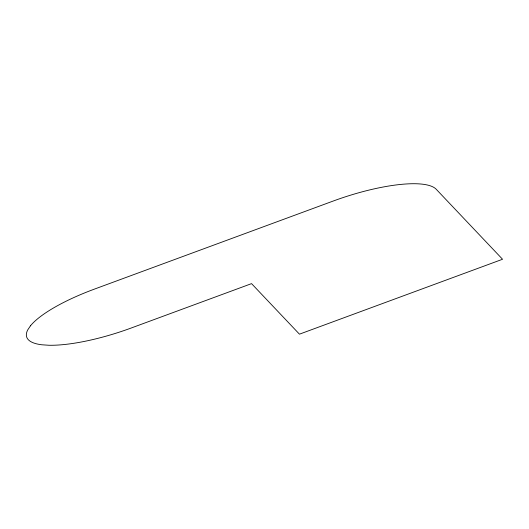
<?xml version="1.0" encoding="UTF-8"?>
<svg xmlns="http://www.w3.org/2000/svg" width="529" height="529" viewBox="0 0 529 529"><rect width="100%" height="100%" fill="white"/><g stroke="black" fill="none" stroke-linecap="round" stroke-linejoin="round"><path stroke-width="0.79" d="M30.464 325.818L27.726 329.904A90.862 24.433 -18.3 0 0 41.824 344.782L48.886 345.258A90.862 24.433 -18.3 0 0 131.384 327.947L251.553 283.63L299.454 334.169L502.55 259.263L436.227 189.276A90.862 24.433 -18.3 0 0 333.177 201.053L94.532 289.072A90.862 24.433 -18.3 0 0 30.464 325.818"/></g></svg>
